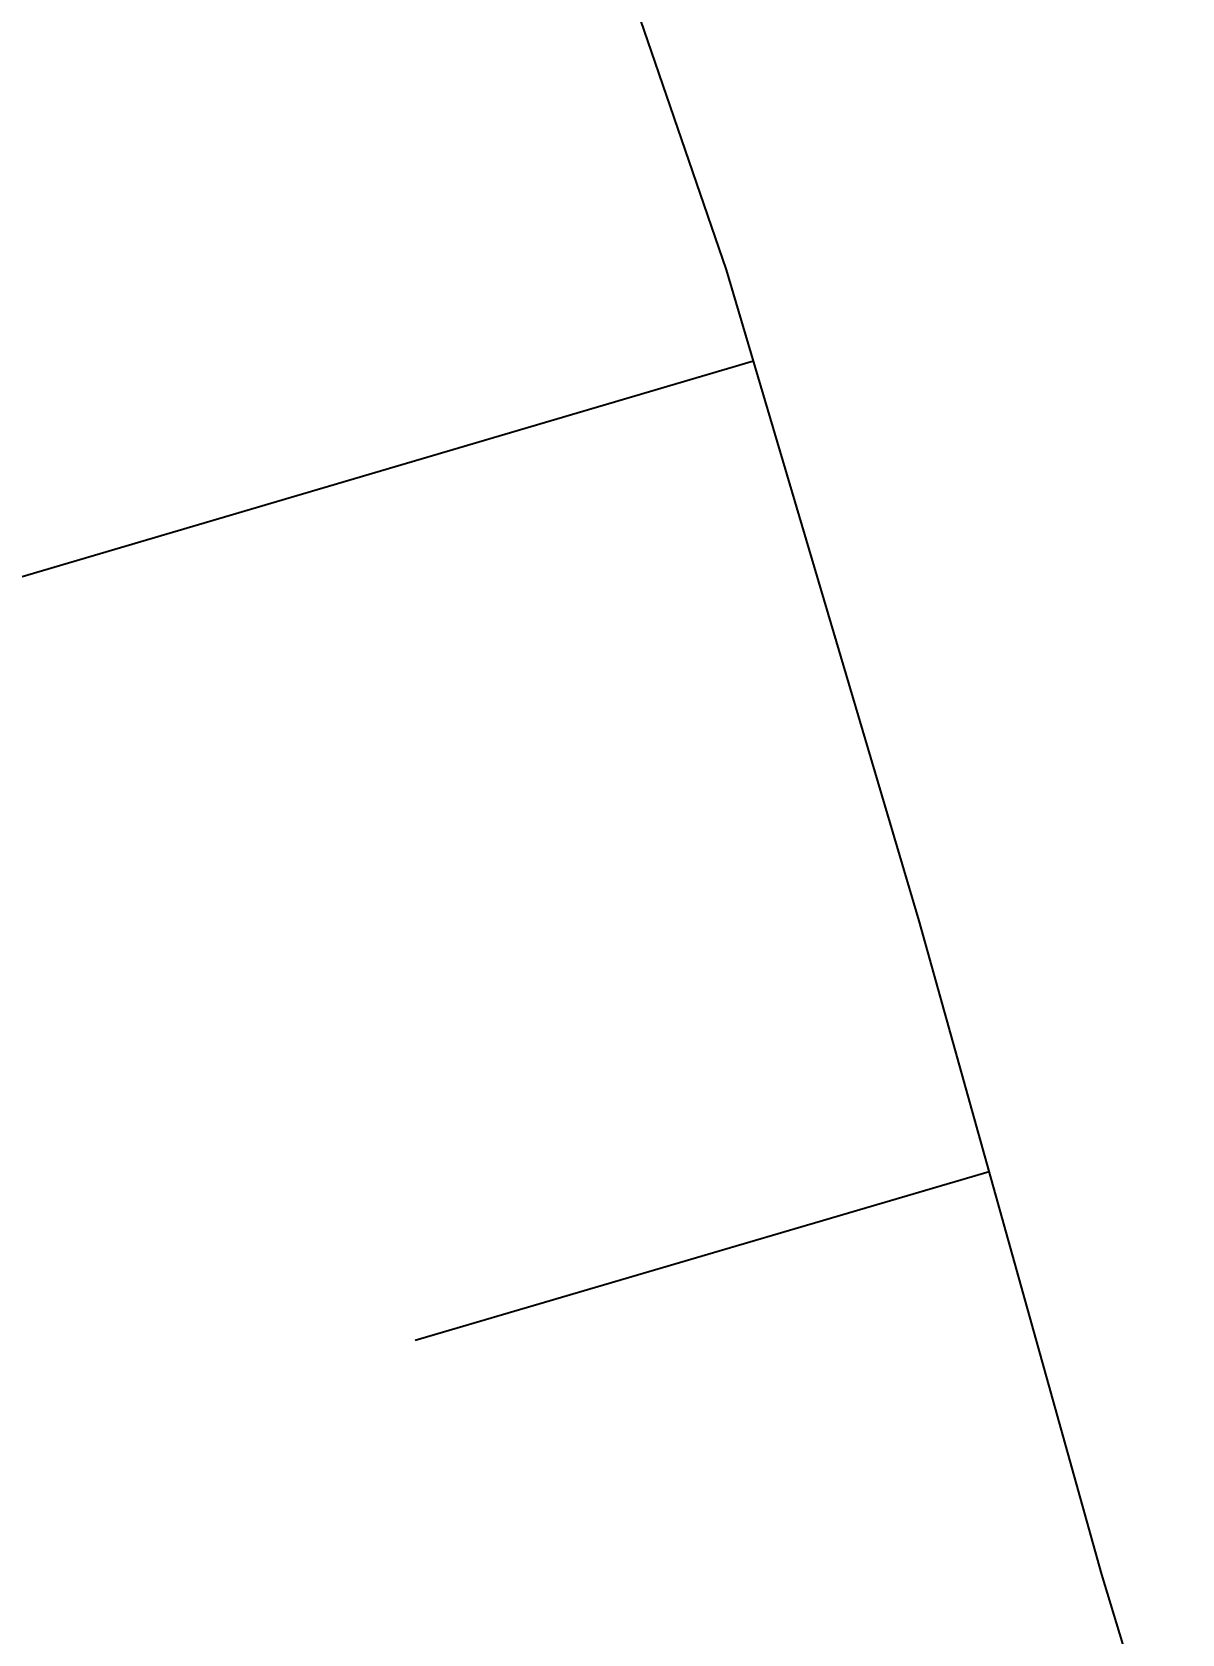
# Model space of a CAD drawing. Header units: metres. Extents: x 292889 to 323604, y 7400965 to 7462856.
# Drawn here: x 298669.47 to 298672.874, y 7451012.841 to 7451017.586 of the extents above; entities that cross this region are included whole.
import ezdxf

# ---------------------------------------------------------------- set-up
doc = ezdxf.new("R2010")
doc.units = ezdxf.units.M
doc.header["$LTSCALE"] = 10
doc.linetypes.add('DASHED2', pattern=[0.375, 0.25, -0.125])
doc.layers.get('0').update_dxf_attribs({"linetype": 'DASHED2'})
for name, color, linetype in [('_LIMITE CONCESS', 30, 'CONC_LINE'), ('ACAD-Trecho Total_TIC_INTERFERENCIAS$0$DUTOS_LINHAS DE TRANSMISSÃO_TEXTOS', 2, 'Continuous'), ('ACAD-Trecho Total_TIC_TALUDES E MUROS$0$F-HZ-PIANO-CORTE', 10, 'Continuous'), ('ACAD-Trecho Total_TIC_TALUDES E MUROS$0$F-HZ-TALUDE', 2, 'Continuous')]:
    doc.layers.add(name, color=color, linetype=linetype)
doc.styles.add('ACAD-Trecho Total_TIC_INTERFERENCIAS$0$ARIAL', font='arial.ttf')
doc.styles.get("Standard").update_dxf_attribs({"font": 'simplex.shx'})
doc.linetypes.add('CONC_LINE', pattern='A,3.5,-0.25,["CONC",Standard,S=0.175,R=0,X=-0.05,Y=-0.1],-0.75', length=4.5)

# ---------------------------------------------------------------- blocks, each defined once
blk = doc.blocks.new('ACAD-Trecho Total_TIC_TALUDES E MUROS')
at = {"layer": 'ACAD-Trecho Total_TIC_TALUDES E MUROS$0$F-HZ-PIANO-CORTE'}
for p, q in [((298668.2211, 7451015.6133), (298671.6052, 7451016.6116)), ((298670.6034, 7451013.7114), (298672.3033, 7451014.2111))]:
    blk.add_line(p, q, dxfattribs=at)
at = {"layer": 'ACAD-Trecho Total_TIC_TALUDES E MUROS$0$F-HZ-TALUDE', "linetype": 'Continuous', "lineweight": -3, "flags": 128}
blk.add_lwpolyline([(298675.9534, 7451001.4304), (298675.4092, 7451003.3628), (298674.8156, 7451005.2814), (298674.2889, 7451007.2199), (298673.8321, 7451009.1793), (298673.22, 7451011.0938), (298672.6364, 7451013.017), (298672.0963, 7451014.9535), (298671.5253, 7451016.8813), (298670.8723, 7451018.7853), (298670.2856, 7451020.7093), (298669.6761, 7451022.6269), (298669.0933, 7451024.5529), (298668.4759, 7451026.4689), (298667.8961, 7451028.3966), (298667.2843, 7451030.3151), (298666.7509, 7451032.2577), (298666.1992, 7451034.1953)], dxfattribs=at)
blk = doc.blocks.new('ACAD-Trecho Total_TIC_INTERFERENCIAS')
at = {"layer": 'ACAD-Trecho Total_TIC_INTERFERENCIAS$0$DUTOS_LINHAS DE TRANSMISSÃO_TEXTOS', "style": 'ACAD-Trecho Total_TIC_INTERFERENCIAS$0$ARIAL'}
blk.add_text('LINHAS DE TRANSMISSÃO', height=4, rotation=105.2812, dxfattribs=at).set_placement((298694.1261, 7451008.8584))

msp = doc.modelspace()

# ---------------------------------------------------------------- block references
at = {"linetype": 'ByBlock'}
msp.add_blockref('ACAD-Trecho Total_TIC_INTERFERENCIAS', (0, 0), dxfattribs=at)
at = {"layer": '_LIMITE CONCESS'}
msp.add_blockref('ACAD-Trecho Total_TIC_TALUDES E MUROS', (0, 0), dxfattribs=at)

doc.saveas('drawing.dxf')
